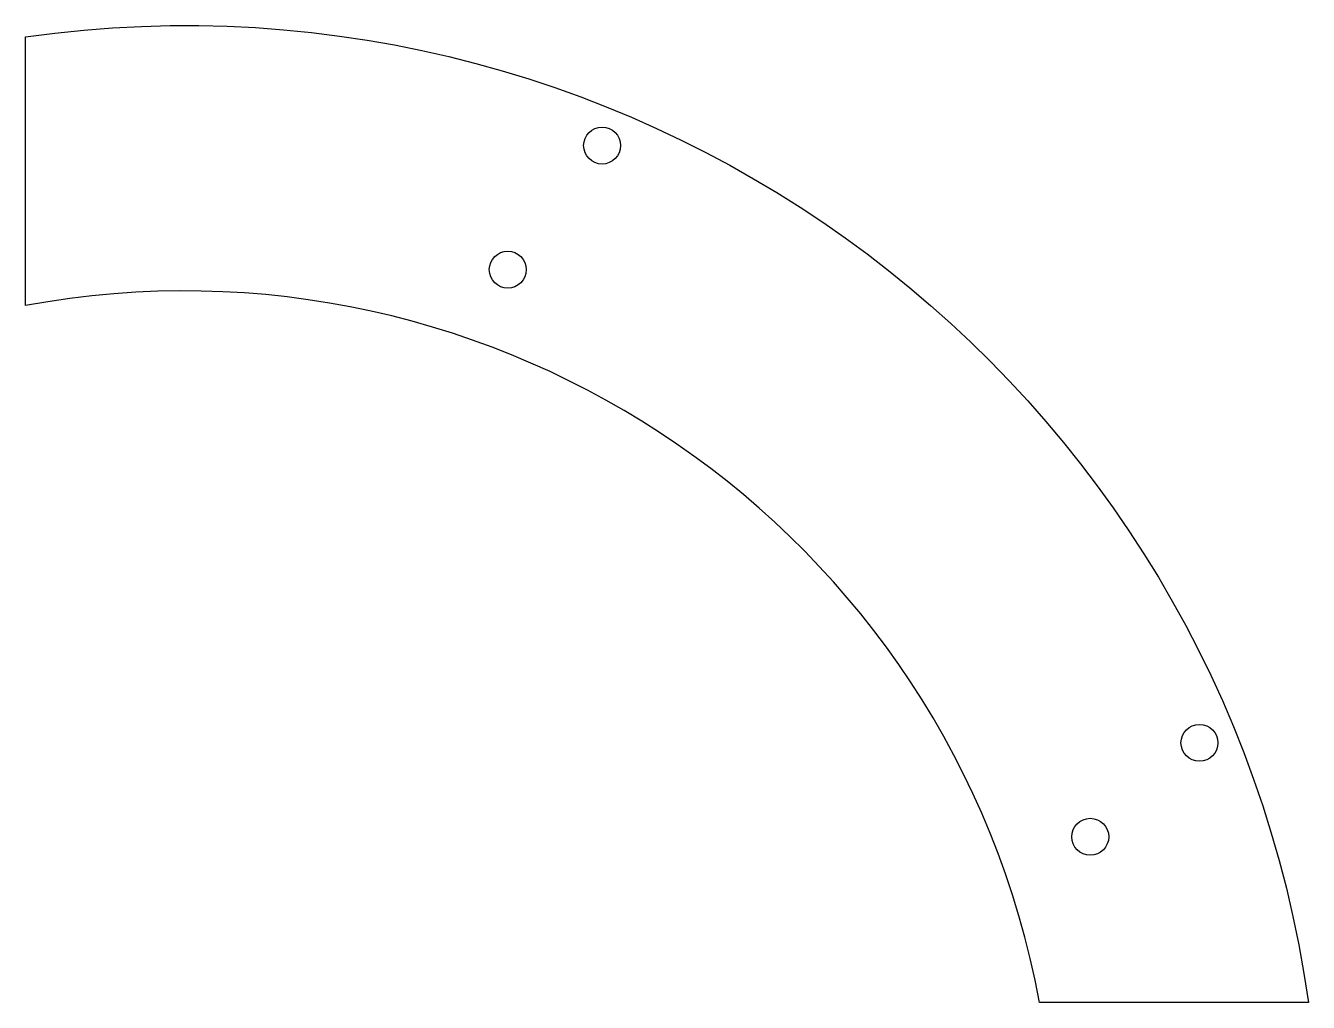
# Model space of a CAD drawing. Header units: millimetres. Extents: x -15 to 106, y 15 to 108.
import ezdxf

# ---------------------------------------------------------------- set-up
doc = ezdxf.new("R2010")
doc.units = ezdxf.units.MM
doc.layers.get('0').update_dxf_attribs({"linetype": 'CONTINUOUS'})

msp = doc.modelspace()

# ---------------------------------------------------------------- linework, layer by layer
msp.add_lwpolyline([(-15, 85), (-15, 106.45, -0.414213), (106.45, 15), (95, 15), (80.99, 15, 0.414213), (-15, 80.99)], format="xyb", close=True)
for centre in [(39.58, 96.14), (30.65, 84.39), (96.14, 39.58), (85.8, 30.68)]:
    msp.add_circle(centre, 1.75)

doc.saveas('drawing.dxf')
